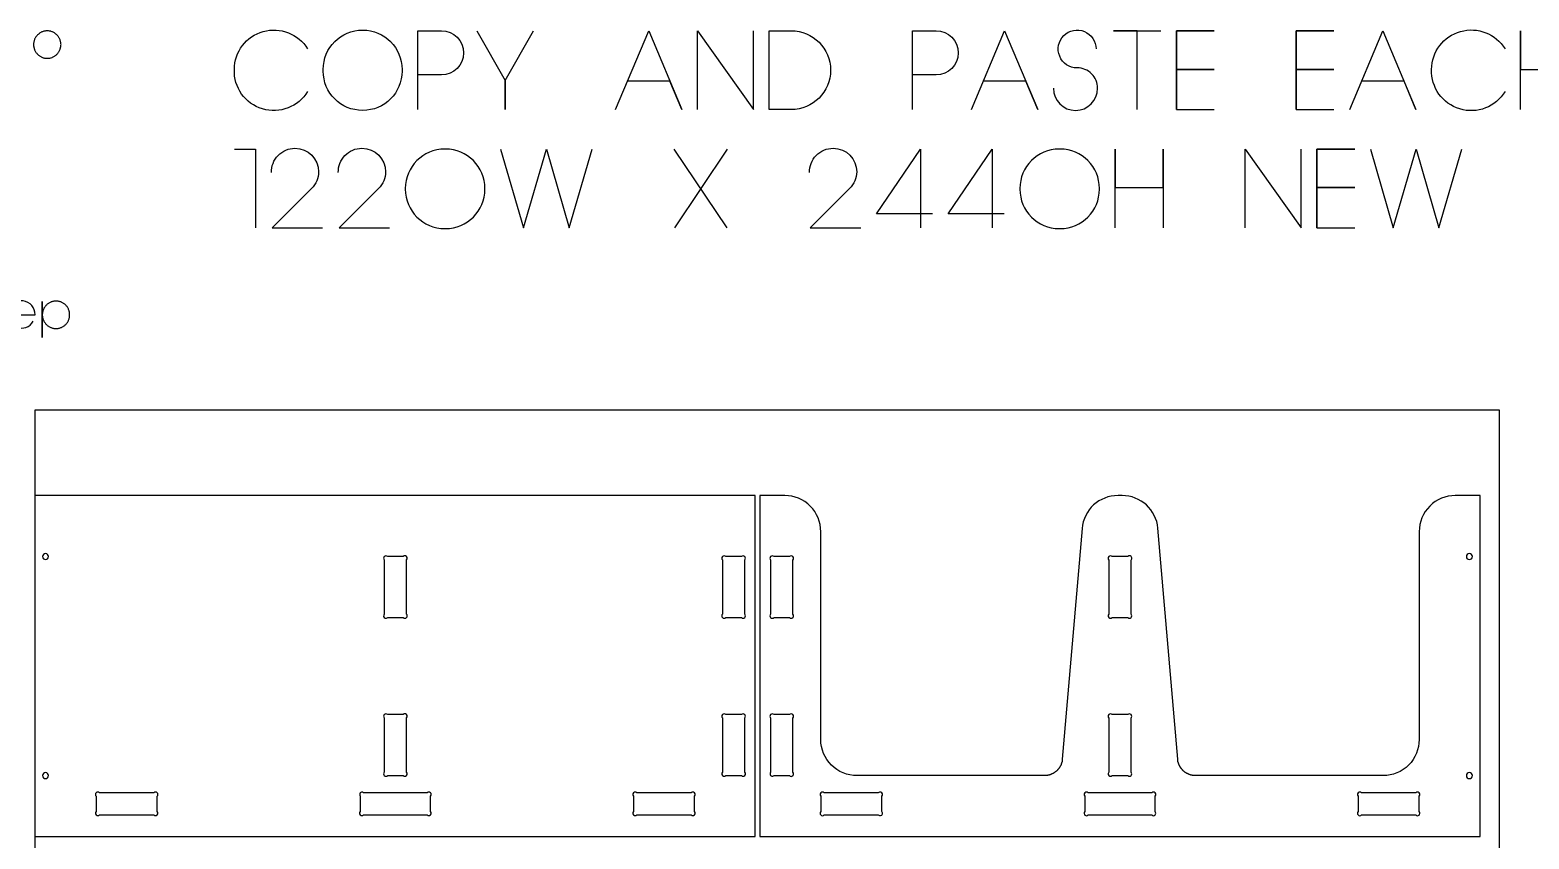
# Model space of a CAD drawing. Extents: x -767 to 3747, y -438 to 2808.
# Drawn here: x -4 to 1245, y 2083 to 2757 of the extents above; entities that cross this region are included whole.
import ezdxf

# ---------------------------------------------------------------- set-up
doc = ezdxf.new("R2010")
doc.units = 0
for name, color, linetype in [('LAYER_1', 18, 'CONTINUOUS'), ('T5_LOGOLAYER_2', 18, 'CONTINUOUS'), ('T5_LOGOLAYER_20', 18, 'CONTINUOUS'), ('T5_LOGOLAYER_21', 18, 'CONTINUOUS')]:
    doc.layers.add(name, color=color, linetype=linetype)

msp = doc.modelspace()

# ---------------------------------------------------------------- linework, layer by layer
at = {"layer": 'LAYER_1'}
msp.add_lwpolyline([(0, 0), (1220, 0), (1220, 2440), (0, 2440)], close=True, dxfattribs=at)
at = {"layer": 'T5_LOGOLAYER_2'}
for points in [[(10.5, 2733.1), (11, 2733.1), (11.6, 2733.2), (12.2, 2733.2), (12.7, 2733.3), (13.3, 2733.5), (13.8, 2733.6), (14.4, 2733.8), (14.9, 2734), (15.4, 2734.2), (15.9, 2734.5), (16.4, 2734.8), (16.8, 2735.1), (17.3, 2735.4), (17.7, 2735.7), (18.1, 2736.1), (18.5, 2736.5), (18.9, 2736.8), (19.2, 2737.3), (19.6, 2737.7), (19.9, 2738.1), (20.2, 2738.6), (20.5, 2739.1), (20.7, 2739.6), (21, 2740.1), (21.2, 2740.6), (21.3, 2741.1), (21.5, 2741.7), (21.6, 2742.2), (21.7, 2742.8), (21.8, 2743.3), (21.8, 2743.9), (21.9, 2744.5), (21.8, 2745.1), (21.8, 2745.7), (21.7, 2746.2), (21.6, 2746.8), (21.5, 2747.4), (21.3, 2747.9), (21.2, 2748.4), (21, 2748.9), (20.7, 2749.5), (20.5, 2749.9), (20.2, 2750.4), (19.9, 2750.9), (19.6, 2751.3), (19.2, 2751.8), (18.9, 2752.2), (18.5, 2752.6), (18.1, 2753), (17.7, 2753.3), (17.3, 2753.6), (16.8, 2754), (16.4, 2754.3), (15.9, 2754.5), (15.4, 2754.8), (14.9, 2755), (14.4, 2755.2), (13.8, 2755.4), (13.3, 2755.6), (12.7, 2755.7), (12.2, 2755.8), (11.6, 2755.9), (11, 2755.9), (10.5, 2755.9), (9.9, 2755.9), (9.3, 2755.9), (8.7, 2755.8), (8.2, 2755.7), (7.6, 2755.6), (7.1, 2755.4), (6.5, 2755.2), (6, 2755), (5.5, 2754.8), (5, 2754.5), (4.5, 2754.3), (4.1, 2754), (3.6, 2753.6), (3.2, 2753.3), (2.8, 2753), (2.4, 2752.6), (2, 2752.2), (1.7, 2751.8), (1.3, 2751.3), (1, 2750.9), (0.7, 2750.4), (0.4, 2749.9), (0.2, 2749.5), (-0.1, 2748.9), (-0.3, 2748.4), (-0.4, 2747.9), (-0.6, 2747.4), (-0.7, 2746.8), (-0.8, 2746.2), (-0.9, 2745.7), (-0.9, 2745.1), (-0.9, 2744.5), (-0.9, 2743.9), (-0.9, 2743.3), (-0.8, 2742.8), (-0.7, 2742.2), (-0.6, 2741.7), (-0.4, 2741.1), (-0.3, 2740.6), (-0.1, 2740.1), (0.2, 2739.6), (0.4, 2739.1), (0.7, 2738.6), (1, 2738.1), (1.3, 2737.7), (1.7, 2737.3), (2, 2736.8), (2.4, 2736.5), (2.8, 2736.1), (3.2, 2735.7), (3.6, 2735.4), (4.1, 2735.1), (4.5, 2734.8), (5, 2734.5), (5.5, 2734.2), (6, 2734), (6.5, 2733.8), (7.1, 2733.6), (7.6, 2733.5), (8.2, 2733.3), (8.7, 2733.2), (9.3, 2733.2), (9.9, 2733.1)], [(6.3, 2508.4), (6.3, 2530.6), (6.3, 2519.5), (6.3, 2518.9), (6.4, 2518.3), (6.5, 2517.8), (6.6, 2517.2), (6.7, 2516.7), (6.8, 2516.1), (7, 2515.6), (7.2, 2515.1), (7.5, 2514.6), (7.7, 2514.1), (8, 2513.6), (8.3, 2513.1), (8.6, 2512.7), (8.9, 2512.3), (9.3, 2511.8), (9.7, 2511.5), (10.1, 2511.1), (10.5, 2510.7), (10.9, 2510.4), (11.4, 2510.1), (11.8, 2509.8), (12.3, 2509.5), (12.8, 2509.2), (13.3, 2509), (13.8, 2508.8), (14.3, 2508.6), (14.9, 2508.5), (15.4, 2508.3), (16, 2508.2), (16.6, 2508.2), (17.1, 2508.1), (17.7, 2508.1), (18.3, 2508.1), (18.9, 2508.2), (19.5, 2508.2), (20, 2508.3), (20.6, 2508.5), (21.1, 2508.6), (21.7, 2508.8), (22.2, 2509), (22.7, 2509.2), (23.2, 2509.5), (23.6, 2509.8), (24.1, 2510.1), (24.6, 2510.4), (25, 2510.7), (25.4, 2511.1), (25.8, 2511.5), (26.2, 2511.8), (26.5, 2512.3), (26.9, 2512.7), (27.2, 2513.1), (27.5, 2513.6), (27.8, 2514.1), (28, 2514.6), (28.2, 2515.1), (28.4, 2515.6), (28.6, 2516.1), (28.8, 2516.7), (28.9, 2517.2), (29, 2517.8), (29.1, 2518.3), (29.1, 2518.9), (29.1, 2519.5), (29.1, 2520.1), (29.1, 2520.7), (29, 2521.2), (28.9, 2521.8), (28.8, 2522.4), (28.6, 2522.9), (28.4, 2523.4), (28.2, 2523.9), (28, 2524.5), (27.8, 2524.9), (27.5, 2525.4), (27.2, 2525.9), (26.9, 2526.3), (26.5, 2526.8), (26.2, 2527.2), (25.8, 2527.6), (25.4, 2528), (25, 2528.3), (24.6, 2528.6), (24.1, 2529), (23.6, 2529.3), (23.2, 2529.5), (22.7, 2529.8), (22.2, 2530), (21.7, 2530.2), (21.1, 2530.4), (20.6, 2530.6), (20, 2530.7), (19.5, 2530.8), (18.9, 2530.9), (18.3, 2530.9), (17.7, 2530.9), (17.1, 2530.9), (16.6, 2530.9), (16, 2530.8), (15.4, 2530.7), (14.9, 2530.6), (14.3, 2530.4), (13.8, 2530.2), (13.3, 2530), (12.8, 2529.8), (12.3, 2529.5), (11.8, 2529.3), (11.4, 2529), (10.9, 2528.6), (10.5, 2528.3), (10.1, 2528), (9.7, 2527.6), (9.3, 2527.2), (8.9, 2526.8), (8.6, 2526.3), (8.3, 2525.9), (8, 2525.4), (7.7, 2524.9), (7.5, 2524.5), (7.2, 2523.9), (7, 2523.4), (6.8, 2522.9), (6.7, 2522.4), (6.6, 2521.8), (6.5, 2521.2), (6.4, 2520.7), (6.3, 2520.1), (6.3, 2519.5), (6.3, 2500.6)], [(0, 2369), (0, 2085), (600, 2085), (600, 2369)]]:
    msp.add_lwpolyline(points, close=True, dxfattribs=at)
msp.add_lwpolyline([(-21.9, 2519.5), (0.3, 2519.5, 0.90232), (-22.1, 2522.3, 0.862347), (-1.2, 2514.1)], format="xyb", dxfattribs=at)
msp.add_lwpolyline([(604, 2369), (604, 2085), (1204, 2085), (1204, 2369), (1183.3, 2369, 0.415334), (1153.2, 2339), (1153.2, 2165.9, -0.414977), (1123.2, 2135.8), (967, 2135.8), (967, 2135.8), (966.6, 2135.8), (966.3, 2135.8), (965.9, 2135.8), (965.5, 2135.9), (965.2, 2135.9), (964.8, 2136), (964.4, 2136), (964.1, 2136.1), (963.7, 2136.1), (963.4, 2136.2), (963, 2136.3), (962.7, 2136.4), (962.4, 2136.5), (962, 2136.6), (961.7, 2136.8), (961.4, 2136.9), (961, 2137), (960.7, 2137.2), (960.4, 2137.3), (960.1, 2137.5), (959.8, 2137.6), (959.5, 2137.8), (959.2, 2138), (958.9, 2138.2), (958.6, 2138.3), (958.3, 2138.5), (958, 2138.7), (957.8, 2138.9), (957.5, 2139.2), (957.2, 2139.4), (957, 2139.6), (956.7, 2139.8), (956.5, 2140.1), (956.2, 2140.3), (956, 2140.6), (955.8, 2140.8), (955.5, 2141.1), (955.3, 2141.3), (955.1, 2141.6), (954.9, 2141.9), (954.7, 2142.1), (954.5, 2142.4), (954.3, 2142.7), (954.1, 2143), (953.9, 2143.3), (953.8, 2143.6), (953.6, 2143.9), (953.5, 2144.2), (953.3, 2144.5), (953.2, 2144.8), (953, 2145.1), (952.9, 2145.5), (952.8, 2145.8), (952.7, 2146.1), (952.6, 2146.4), (952.5, 2146.8), (952.4, 2147.1), (952.3, 2147.4), (952.3, 2147.8), (952.2, 2148.1), (952.2, 2148.5), (952.1, 2148.8), (952.1, 2149.2), (952.1, 2149.5), (935.6, 2341.7, 0.388315), (905.7, 2369), (902.4, 2369, 0.390656), (872.4, 2341.6), (855.9, 2149.5), (855.9, 2149.1), (855.9, 2148.8), (855.8, 2148.4), (855.8, 2148.1), (855.7, 2147.8), (855.7, 2147.4), (855.6, 2147.1), (855.5, 2146.8), (855.4, 2146.4), (855.3, 2146.1), (855.2, 2145.8), (855.1, 2145.5), (855, 2145.2), (854.9, 2144.8), (854.7, 2144.5), (854.6, 2144.2), (854.4, 2143.9), (854.3, 2143.6), (854.1, 2143.3), (853.9, 2143), (853.8, 2142.8), (853.6, 2142.5), (853.4, 2142.2), (853.2, 2141.9), (853, 2141.6), (852.8, 2141.4), (852.5, 2141.1), (852.3, 2140.9), (852.1, 2140.6), (851.8, 2140.4), (851.6, 2140.1), (851.4, 2139.9), (851.1, 2139.6), (850.8, 2139.4), (850.6, 2139.2), (850.3, 2139), (850, 2138.8), (849.7, 2138.6), (849.5, 2138.4), (849.2, 2138.2), (848.9, 2138), (848.6, 2137.8), (848.3, 2137.6), (848, 2137.5), (847.6, 2137.3), (847.3, 2137.2), (847, 2137), (846.7, 2136.9), (846.3, 2136.8), (846, 2136.6), (845.7, 2136.5), (845.3, 2136.4), (845, 2136.3), (844.6, 2136.2), (844.3, 2136.2), (843.9, 2136.1), (843.6, 2136), (843.2, 2136), (842.8, 2135.9), (842.5, 2135.9), (842.1, 2135.8), (841.7, 2135.8), (841.4, 2135.8), (841, 2135.8), (841, 2135.8), (684.9, 2135.8, -0.41549), (654.8, 2165.8), (654.8, 2338.9, 0.414799), (624.8, 2369)], format="xyb", close=True, dxfattribs=at)
at = {"layer": 'T5_LOGOLAYER_20'}
for points in [[(9, 2320.7, 0.414214), (6.5, 2318.2, 0.414214), (9, 2315.7, 0.414214), (11.5, 2318.2, 0.414214)], [(294, 2267.4), (306.8, 2267.4, 1), (309.7, 2270.3), (309.7, 2315.4, 1), (306.8, 2318.2), (294, 2318.2, 1), (291.2, 2315.4), (291.2, 2270.3, 1)], [(575.7, 2267.4), (588.6, 2267.4, 1), (591.4, 2270.3), (591.4, 2315.4, 1), (588.6, 2318.2), (575.7, 2318.2, 1), (572.9, 2315.4), (572.9, 2270.3, 1)], [(631.5, 2270.2), (631.5, 2315.3, 1), (628.6, 2318.2), (615.8, 2318.2, 1), (613, 2315.3), (613, 2270.2, 1), (615.8, 2267.4), (628.6, 2267.4, 1)], [(910.4, 2318.2), (897.6, 2318.2, 1), (894.7, 2315.3), (894.7, 2270.2, 1), (897.6, 2267.4), (910.4, 2267.4, 1), (913.2, 2270.2), (913.2, 2315.3, 1)], [(1195, 2320.7, 0.414214), (1192.5, 2318.2, 0.414214), (1195, 2315.7, 0.414214), (1197.5, 2318.2, 0.414214)], [(306.8, 2186.6), (294, 2186.6, 1), (291.2, 2183.8), (291.2, 2138.7, 1), (294, 2135.8), (306.8, 2135.8, 1), (309.7, 2138.7), (309.7, 2183.8, 1)], [(591.4, 2138.7), (591.4, 2183.8, 1), (588.6, 2186.6), (575.7, 2186.6, 1), (572.9, 2183.8), (572.9, 2138.7, 1), (575.7, 2135.8), (588.6, 2135.8, 1)], [(628.6, 2186.6), (615.8, 2186.6, 1), (613, 2183.7), (613, 2138.6, 1), (615.8, 2135.8), (628.6, 2135.8, 1), (631.5, 2138.6), (631.5, 2183.7, 1)], [(910.4, 2186.6), (897.6, 2186.6, 1), (894.7, 2183.7), (894.7, 2138.6, 1), (897.6, 2135.8), (910.4, 2135.8, 1), (913.2, 2138.6), (913.2, 2183.7, 1)], [(9, 2138.3, 0.414214), (6.5, 2135.8, 0.414214), (9, 2133.3, 0.414214), (11.5, 2135.8, 0.414214)], [(1195, 2138.3, 0.414214), (1192.5, 2135.8, 0.414214), (1195, 2133.3, 0.414214), (1197.5, 2135.8, 0.414214)], [(51.2, 2118.7), (51.2, 2105.9, 1), (54, 2103), (99.2, 2103, 1), (102, 2105.9), (102, 2118.7, 1), (99.2, 2121.5), (54, 2121.5, 1)], [(271.2, 2118.7), (271.2, 2105.9, 1), (274, 2103), (326.8, 2103, 1), (329.7, 2105.9), (329.7, 2118.7, 1), (326.8, 2121.5), (274, 2121.5, 1)], [(501.6, 2103), (546.8, 2103, 1), (549.6, 2105.9), (549.6, 2118.7, 1), (546.8, 2121.5), (501.6, 2121.5, 1), (498.8, 2118.7), (498.8, 2105.9, 1)], [(657.6, 2103), (702.7, 2103, 1), (705.6, 2105.8), (705.6, 2118.6, 1), (702.7, 2121.5), (657.6, 2121.5, 1), (654.8, 2118.6), (654.8, 2105.8, 1)], [(877.6, 2103), (930.4, 2103, 1), (933.2, 2105.8), (933.2, 2118.6, 1), (930.4, 2121.5), (877.6, 2121.5, 1), (874.7, 2118.6), (874.7, 2105.8, 1)], [(1150.3, 2121.5), (1105.2, 2121.5, 1), (1102.4, 2118.6), (1102.4, 2105.8, 1), (1105.2, 2103), (1150.3, 2103, 1), (1153.2, 2105.8), (1153.2, 2118.6, 1)]]:
    msp.add_lwpolyline(points, format="xyb", close=True, dxfattribs=at)
at = {"layer": 'T5_LOGOLAYER_21'}
for points in [[(227.3, 2705.5, -0.77786), (166.3, 2723.8, -0.756443), (227.3, 2740.9)], [(319.1, 2690.4), (319.1, 2756), (338.8, 2756, -1), (338.8, 2719.2), (319.1, 2719.2)], [(731.2, 2690.4), (731.2, 2756), (750.8, 2756, -1), (750.8, 2719.2), (731.2, 2719.2)], [(848.6, 2708.1, 1), (885.4, 2708.1, 0.415385), (868.3, 2725.1, -0.668438), (857.2, 2752, -0.668438), (884.1, 2740.9)], [(1224.7, 2705.5, -0.77786), (1163.6, 2723.8, -0.756443), (1224.7, 2740.9)], [(197.2, 2637.9, -0.423868), (216.8, 2658.2, -0.413911), (236.5, 2638.5, -0.194637), (230.6, 2624.7), (197.8, 2591.9), (239.8, 2591.9)], [(252.9, 2637.9, -0.423868), (272.6, 2658.2, -0.413911), (292.3, 2638.5, -0.194637), (286.4, 2624.7), (253.6, 2591.9), (295.6, 2591.9)], [(645.4, 2637.9, -0.423868), (665.1, 2658.2, -0.413911), (684.7, 2638.5, -0.194637), (678.8, 2624.7), (646, 2591.9), (688, 2591.9)]]:
    msp.add_lwpolyline(points, format="xyb", dxfattribs=at)
for points in [[(306, 2722.5, -1), (240.3, 2722.5), (240.3, 2723.8, -1), (306, 2723.8)], [(611.8, 2690.4), (611.8, 2756), (630.1, 2756, -1), (630.1, 2690.4)], [(341.5, 2591.3), (342.2, 2591.3, 0.413333), (375, 2624.1), (375, 2624.7, 0.413333), (342.2, 2657.5), (341.5, 2657.5, 0.413333), (308.7, 2624.7), (308.7, 2624.1, 0.413333)], [(853.4, 2591.3), (854.1, 2591.3, 0.413333), (886.9, 2624.1), (886.9, 2624.7, 0.413333), (854.1, 2657.5), (853.4, 2657.5, 0.413333), (820.6, 2624.7), (820.6, 2624.1, 0.413333)]]:
    msp.add_lwpolyline(points, format="xyb", close=True, dxfattribs=at)
for points in [[(368.3, 2756), (391.9, 2714.6), (391.9, 2690.4), (391.9, 2714.6), (415.6, 2756)], [(483.8, 2690.4), (511.4, 2756), (538.9, 2690.4), (529.1, 2714), (494.3, 2714)], [(552, 2690.4), (552, 2756), (598.6, 2690.4), (598.6, 2756)], [(780.4, 2690.4), (807.9, 2756), (835.5, 2690.4), (825.7, 2714), (790.9, 2714)], [(918.2, 2690.4), (918.2, 2756), (898.5, 2756), (937.9, 2756)], [(951, 2690.4), (951, 2756), (982.5, 2756), (951, 2756), (951, 2723.8), (982.5, 2723.8), (951, 2723.8), (951, 2690.4), (982.5, 2690.4)], [(1050.8, 2690.4), (1050.8, 2756), (1082.2, 2756), (1050.8, 2756), (1050.8, 2723.8), (1082.2, 2723.8), (1050.8, 2723.8), (1050.8, 2690.4), (1082.2, 2690.4)], [(1095.4, 2690.4), (1122.9, 2756), (1150.5, 2690.4), (1140.7, 2714), (1105.9, 2714)], [(1237.6, 2690.4), (1237.6, 2756), (1237.6, 2723.8), (1277.7, 2723.8), (1277.7, 2756), (1277.7, 2690.4)], [(166.3, 2657.5), (184, 2657.5), (184, 2591.9)], [(388.1, 2657.5), (407.2, 2591.9), (426.2, 2657.5), (445.2, 2591.9), (464.2, 2657.5)], [(532.5, 2657.5), (576.5, 2591.9)], [(533.1, 2591.9), (577.1, 2657.5)], [(747.7, 2603.7), (701.1, 2603.7), (737.9, 2657.5), (737.9, 2591.9)], [(807.5, 2603.7), (760.9, 2603.7), (797.6, 2657.5), (797.6, 2591.9)], [(900, 2591.9), (900, 2657.5), (900, 2625.4), (940, 2625.4), (940, 2657.5), (940, 2591.9)], [(1008.3, 2591.9), (1008.3, 2657.5), (1054.9, 2591.9), (1054.9, 2657.5)], [(1068, 2591.9), (1068, 2657.5), (1099.5, 2657.5), (1068, 2657.5), (1068, 2625.4), (1099.5, 2625.4), (1068, 2625.4), (1068, 2591.9), (1099.5, 2591.9)], [(1112.6, 2657.5), (1131.6, 2591.9), (1150.7, 2657.5), (1169.7, 2591.9), (1188.7, 2657.5)]]:
    msp.add_lwpolyline(points, dxfattribs=at)

doc.saveas('drawing.dxf')
